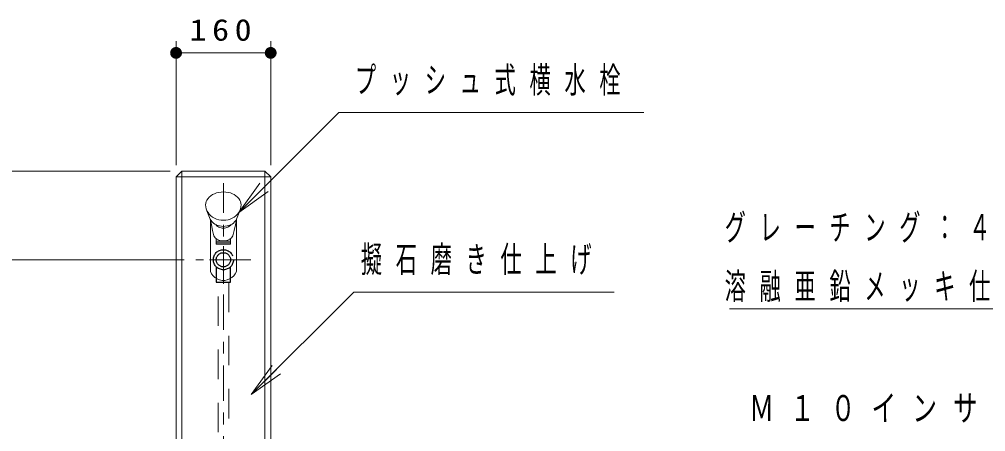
# Model space of a CAD drawing. Units: millimetres on the paper, with parts at other scales. Extents: x -385 to 0, y 0 to 267.
# Drawn here: x -324.7 to -243, y 117.1 to 152 of the extents above; entities that cross this region are included whole.
import ezdxf

# ---------------------------------------------------------------- set-up
doc = ezdxf.new("R2010")
doc.units = ezdxf.units.MM
for name, pattern in [('USER1', [4.5, 2.5, -2]), ('USER2', [6, 3, -1, 1, -1]), ('USER4', [8, 5, -3])]:
    doc.linetypes.add(name, pattern=pattern)
doc.layers.add('LY_1', color=7, linetype='Continuous', lineweight=13)
doc.styles.add('ＭＳ ゴシック', font='')
doc.styles.get('ＭＳ ゴシック').set_extended_font_data('MS Gothic')

# ---------------------------------------------------------------- blocks, each defined once
blk = doc.blocks.new('filled_dot')
at = {"color": 0, "linetype": 'Continuous', "lineweight": -2, "const_width": 1.25}
blk.add_lwpolyline([(-0.625, 0, 1), (0.625, 0, 1)], format="xyb", close=True, dxfattribs=at)

msp = doc.modelspace()

# ---------------------------------------------------------------- linework, layer by layer
at = {"layer": 'LY_1'}
for p, q in [((-311.438, 139.659), (-311.438, 150.159)), ((-303.438, 139.659), (-303.438, 150.159)), ((-311.438, 149.159), (-303.438, 149.159)), ((-311.938, 139.159), (-355.188, 139.159)), ((-311.938, 139.159), (-345.188, 139.159)), ((-306.138, 135.65), (-304.37, 138.125)), ((-306.138, 135.65), (-304.017, 137.771)), ((-303.663, 137.418), (-306.138, 135.65)), ((-310.764, 131.659), (-345.188, 131.659)), ((-305.081, 120.247), (-303.314, 122.722)), ((-305.081, 120.247), (-302.96, 122.368)), ((-302.606, 122.015), (-305.081, 120.247))]:
    msp.add_line(p, q, dxfattribs=at)
at = {"layer": 'LY_1', "color": 253}
for p, q in [((-310.938, 139.159), (-310.938, 104.159)), ((-303.938, 139.159), (-303.938, 104.159)), ((-311.438, 138.659), (-303.438, 138.659)), ((-308.038, 132.986), (-308.038, 133.438)), ((-308.038, 133.24), (-306.838, 133.24)), ((-306.838, 132.986), (-306.838, 133.438)), ((-308.038, 133.09), (-306.838, 133.09)), ((-308.038, 132.986), (-306.838, 132.986))]:
    msp.add_line(p, q, dxfattribs=at)
at = {"layer": 'LY_1', "color": 253, "linetype": 'USER2'}
for p, q in [((-307.438, 129.623), (-307.438, 138.137)), ((-305.112, 131.659), (-309.764, 131.659))]:
    msp.add_line(p, q, dxfattribs=at)
at = {"layer": 'LY_1', "color": 4, "linetype": 'USER2'}
for p, q in [((-307.438, 77.723), (-307.438, 132.821)), ((-306.276, 131.659), (-308.6, 131.659))]:
    msp.add_line(p, q, dxfattribs=at)
at = {"layer": 'LY_1', "color": 4, "linetype": 'USER1'}
for p, q in [((-307.888, 81.059), (-307.888, 129.734)), ((-306.988, 129.734), (-306.988, 81.059))]:
    msp.add_line(p, q, dxfattribs=at)
at = {"layer": 'LY_1'}
for points in [[(-306.138, 135.65), (-297.681, 144.107), (-271.904, 144.107)], [(-305.081, 120.247), (-296.4, 128.928), (-274.408, 128.928)], [(-189.067, 104.159), (-198.694, 127.506), (-264.648, 127.506)]]:
    msp.add_lwpolyline(points, dxfattribs=at)
for points in [[(-311.438, 104.159), (-311.438, 138.659), (-310.938, 139.159), (-303.938, 139.159), (-303.438, 138.659), (-303.438, 104.159)], [(-306.049, 135.809), (-305.988, 135.966), (-305.951, 136.131), (-305.938, 136.299), (-305.95, 136.438), (-305.986, 136.572), (-306.044, 136.699), (-306.137, 136.839), (-306.249, 136.965), (-306.377, 137.073), (-306.524, 137.168), (-306.681, 137.246), (-306.845, 137.306), (-307.04, 137.355), (-307.238, 137.384), (-307.438, 137.394), (-307.638, 137.384), (-307.836, 137.355), (-308.031, 137.306), (-308.195, 137.246), (-308.352, 137.168), (-308.499, 137.073), (-308.627, 136.965), (-308.739, 136.839), (-308.833, 136.699), (-308.891, 136.572), (-308.926, 136.438), (-308.938, 136.299), (-308.926, 136.131), (-308.888, 135.966), (-308.827, 135.809), (-308.551, 135.088), (-308.545, 135.076), (-308.538, 135.063), (-308.538, 130.659), (-308.44, 130.465), (-308.309, 130.292), (-308.148, 130.146), (-307.963, 130.032), (-307.76, 129.954), (-307.547, 129.914), (-307.329, 129.914), (-307.116, 129.954), (-306.913, 130.032), (-306.728, 130.146), (-306.567, 130.292), (-306.436, 130.465), (-306.338, 130.659), (-306.338, 135.063), (-306.331, 135.076), (-306.325, 135.088)]]:
    msp.add_lwpolyline(points, close=True, dxfattribs=at)
at = {"layer": 'LY_1', "color": 253}
msp.add_lwpolyline([(-308.938, 136.299), (-308.926, 136.131), (-308.888, 135.966), (-308.827, 135.809), (-308.738, 135.65), (-308.628, 135.505), (-308.499, 135.376), (-308.352, 135.263), (-308.192, 135.169), (-308.021, 135.096), (-307.831, 135.04), (-307.636, 135.005), (-307.438, 134.994), (-307.24, 135.005), (-307.045, 135.04), (-306.855, 135.096), (-306.685, 135.169), (-306.525, 135.263), (-306.377, 135.376), (-306.248, 135.505), (-306.138, 135.65), (-306.049, 135.809), (-305.988, 135.966), (-305.951, 136.131), (-305.938, 136.299), (-305.95, 136.438), (-305.986, 136.572), (-306.044, 136.699), (-306.137, 136.839), (-306.249, 136.965), (-306.377, 137.073), (-306.524, 137.168), (-306.681, 137.246), (-306.845, 137.306), (-307.04, 137.355), (-307.238, 137.384), (-307.438, 137.394), (-307.638, 137.384), (-307.836, 137.355), (-308.031, 137.306), (-308.195, 137.246), (-308.352, 137.168), (-308.499, 137.073), (-308.627, 136.965), (-308.739, 136.839), (-308.833, 136.699), (-308.891, 136.572), (-308.926, 136.438)], close=True, dxfattribs=at)
for points in [[(-308.827, 135.809), (-308.551, 135.088), (-308.478, 134.968), (-308.39, 134.86), (-308.287, 134.765), (-308.169, 134.682), (-308.042, 134.613), (-307.909, 134.56), (-307.755, 134.518), (-307.597, 134.492), (-307.438, 134.484), (-307.279, 134.492), (-307.121, 134.518), (-306.968, 134.56), (-306.834, 134.613), (-306.707, 134.682), (-306.59, 134.765), (-306.487, 134.86), (-306.398, 134.968), (-306.325, 135.088), (-306.049, 135.809)], [(-308.538, 135.063), (-308.457, 134.598), (-308.355, 134.136), (-308.234, 133.679), (-308.124, 133.522), (-307.982, 133.395), (-307.814, 133.303), (-307.629, 133.253), (-307.438, 133.246), (-307.247, 133.253), (-307.062, 133.303), (-306.894, 133.395), (-306.752, 133.522), (-306.642, 133.679), (-306.521, 134.136), (-306.419, 134.598), (-306.338, 135.063)], [(-308.538, 135.063), (-308.538, 130.659), (-308.44, 130.465), (-308.309, 130.292), (-308.148, 130.146), (-307.963, 130.032), (-307.76, 129.954), (-307.547, 129.914), (-307.329, 129.914), (-307.116, 129.954), (-306.913, 130.032), (-306.728, 130.146), (-306.567, 130.292), (-306.436, 130.465), (-306.338, 130.659), (-306.338, 135.063)], [(-308.087, 134.635), (-308.032, 134.568), (-307.968, 134.51), (-307.895, 134.458), (-307.816, 134.415), (-307.732, 134.381), (-307.636, 134.355), (-307.538, 134.339), (-307.438, 134.334), (-307.339, 134.339), (-307.24, 134.355), (-307.144, 134.381), (-307.06, 134.415), (-306.981, 134.458), (-306.908, 134.51), (-306.844, 134.568), (-306.789, 134.635)]]:
    msp.add_lwpolyline(points, dxfattribs=at)
at = {"layer": 'LY_1', "color": 4, "linetype": 'USER4', "lineweight": 25}
msp.add_lwpolyline([(-308.038, 131.057), (-308.038, 129.759), (-306.838, 129.759), (-306.838, 131.057)], dxfattribs=at)
for radius in [0.85, 0.6]:
    msp.add_circle((-307.438, 131.659), radius, dxfattribs=at)

# ---------------------------------------------------------------- block references
at = {"layer": 'LY_1', "xscale": 0.4, "yscale": 0.4}
msp.add_blockref('filled_dot', (-311.438, 149.159), dxfattribs=at)
at = {"layer": 'LY_1', "xscale": 0.4, "yscale": 0.4, "rotation": 180}
msp.add_blockref('filled_dot', (-303.438, 149.159), dxfattribs=at)

# ---------------------------------------------------------------- texts
at = {"layer": 'LY_1', "style": 'ＭＳ ゴシック'}
for s, insert, char_height, attachment_point in [('\\T1.33;\\W1.15;160', (-307.438, 150.159), 1.833, 8), ('\\T1.64;\\W0.6;プッシュ式横水栓', (-296.321, 146.757), 2.199, 4), ('\\T1.64;\\W0.6;グレーチング：４３０×４３０×１９', (-265.065, 134.306), 2.199, 4), ('\\T1.64;\\W0.6;擬石磨き仕上げ', (-295.824, 131.578), 2.199, 4), ('\\T1.64;\\W0.6;溶融亜鉛メッキ仕上げ\u3000\u3000\u3000\u3000\u3000\u3000\u3000', (-265.065, 129.306), 2.199, 4), ('\\T1.64;\\W0.7;Ｍ１０インサート、Ｍ１０ボルト', (-262.987, 119.028), 2.199, 4)]:
    msp.add_mtext(s, dxfattribs=dict(at, insert=insert, char_height=char_height, attachment_point=attachment_point))

doc.saveas('drawing.dxf')
